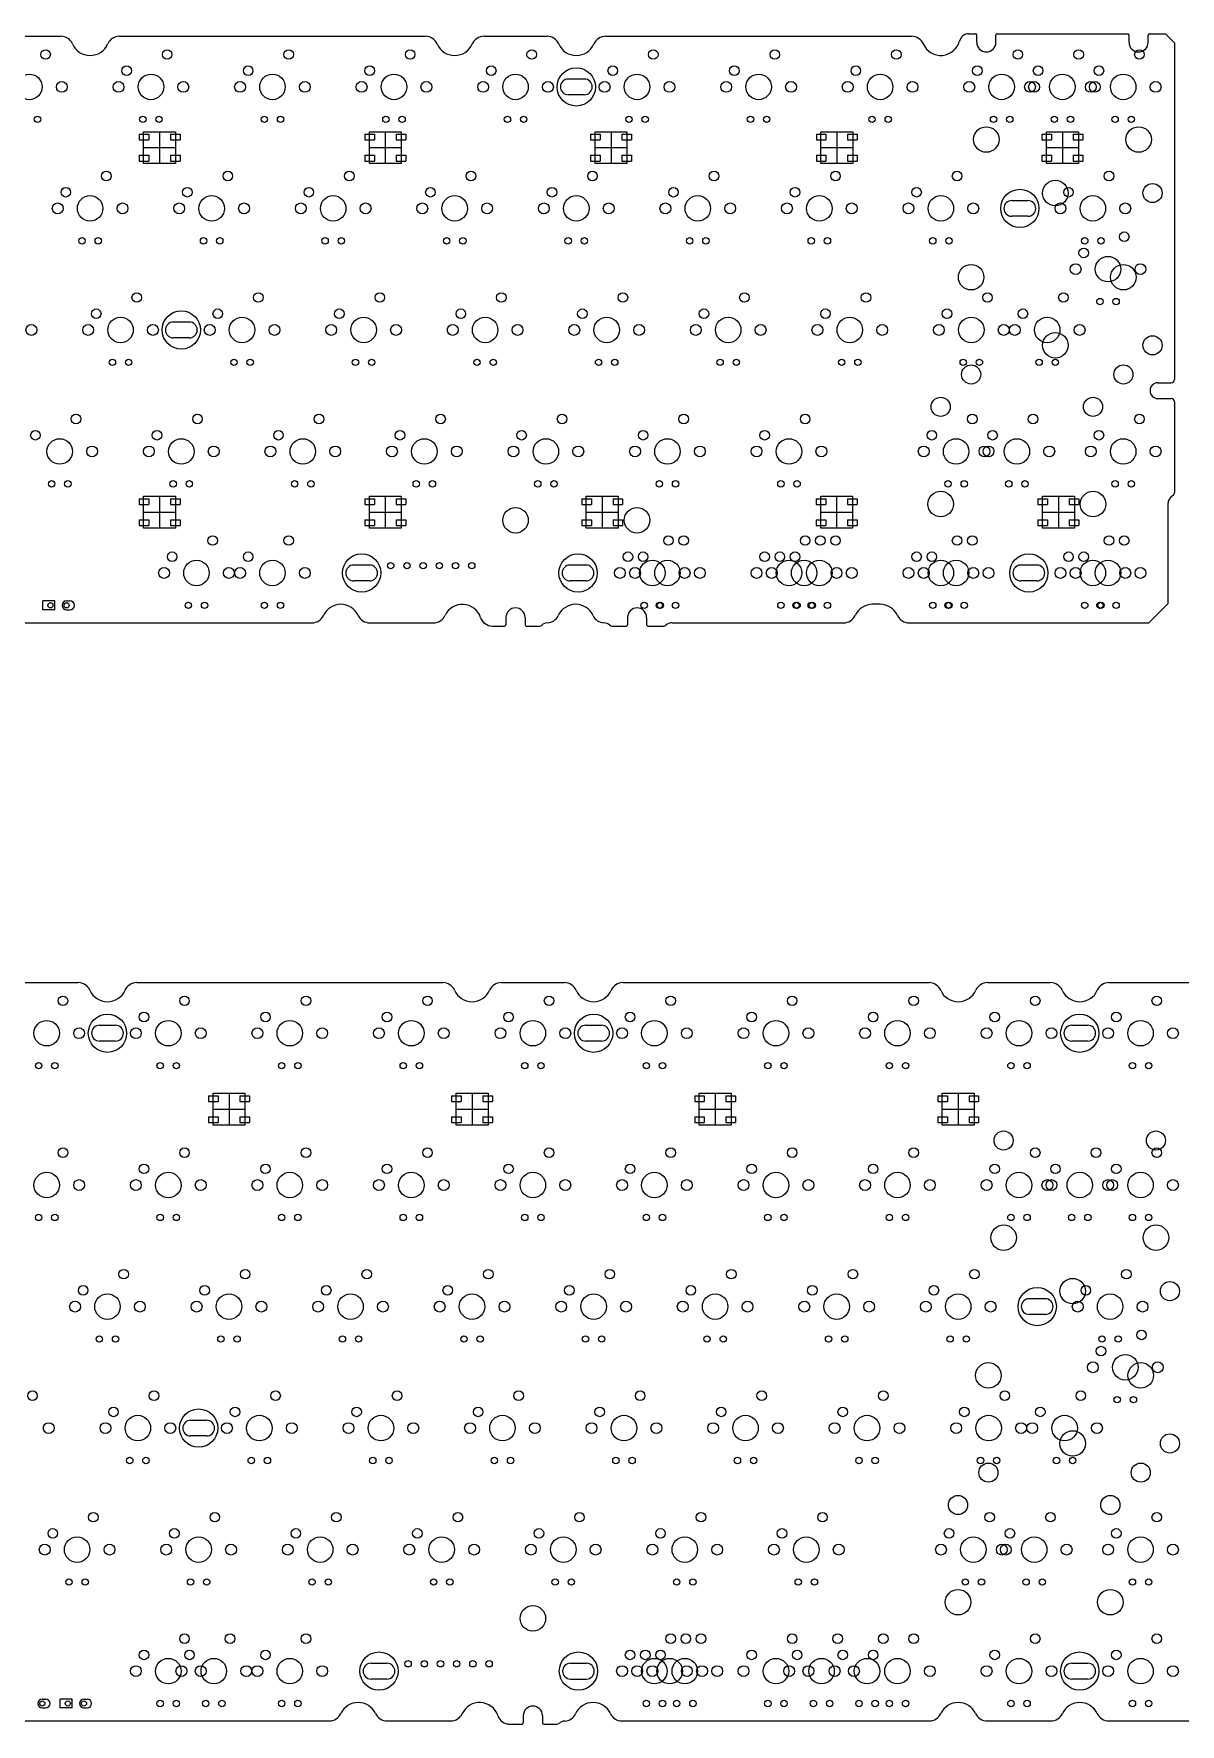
# Model space of a CAD drawing. Header units: millimetres. Extents: x 439 to 1009, y -82 to 714.
# Drawn here: x 691.3 to 871, y -81.6 to 183.4 of the extents above; entities that cross this region are included whole.
import ezdxf

# ---------------------------------------------------------------- set-up
doc = ezdxf.new("R2010")
doc.units = ezdxf.units.MM
doc.layers.add('BMINIEX', color=20, linetype='Continuous')
doc.layers.add('face', color=50, linetype='Continuous')

msp = doc.modelspace()

# ---------------------------------------------------------------- linework, layer by layer
at = {"layer": 'BMINIEX'}
for p, q in [((688.35, 34.63), (698.24, 34.63)), ((707.4, 34.63), (755.39, 34.63)), ((764.55, 34.63), (774.44, 34.63)), ((783.6, 34.63), (831.59, 34.63)), ((840.75, 34.63), (850.64, 34.63)), ((859.8, 34.63), (889.82, 34.63)), ((718.67, 16.9), (718.67, 16)), ((718.67, 16.9), (720.17, 16.9)), ((718.67, 16), (720.17, 16)), ((719.37, 17.3), (724.37, 17.3)), ((719.37, 12.3), (719.37, 17.3)), ((720.17, 16.9), (720.17, 16)), ((721.87, 17.3), (721.87, 12.3)), ((723.57, 16.9), (723.57, 16)), ((723.57, 16.9), (725.07, 16.9)), ((723.57, 16), (725.07, 16)), ((724.37, 17.3), (724.37, 12.3)), ((725.07, 16.9), (725.07, 16)), ((756.77, 16.9), (756.77, 16)), ((756.77, 16.9), (758.27, 16.9)), ((756.77, 16), (758.27, 16)), ((757.47, 17.3), (762.47, 17.3)), ((757.47, 12.3), (757.47, 17.3)), ((758.27, 16.9), (758.27, 16)), ((759.97, 17.3), (759.97, 12.3)), ((761.67, 16.9), (761.67, 16)), ((761.67, 16.9), (763.17, 16.9)), ((761.67, 16), (763.17, 16)), ((762.47, 17.3), (762.47, 12.3)), ((763.17, 16.9), (763.17, 16)), ((794.87, 16.9), (794.87, 16)), ((794.87, 16.9), (796.37, 16.9)), ((794.87, 16), (796.37, 16)), ((795.57, 17.3), (800.57, 17.3)), ((795.57, 12.3), (795.57, 17.3)), ((796.37, 16.9), (796.37, 16)), ((798.07, 17.3), (798.07, 12.3)), ((799.77, 16.9), (799.77, 16)), ((799.77, 16.9), (801.27, 16.9)), ((799.77, 16), (801.27, 16)), ((800.57, 17.3), (800.57, 12.3)), ((801.27, 16.9), (801.27, 16)), ((832.97, 16.9), (832.97, 16)), ((832.97, 16.9), (834.47, 16.9)), ((832.97, 16), (834.47, 16)), ((833.67, 17.3), (838.67, 17.3)), ((833.67, 12.3), (833.67, 17.3)), ((834.47, 16.9), (834.47, 16)), ((836.17, 17.3), (836.17, 12.3)), ((837.87, 16.9), (837.87, 16)), ((837.87, 16.9), (839.37, 16.9)), ((837.87, 16), (839.37, 16)), ((838.67, 17.3), (838.67, 12.3)), ((839.37, 16.9), (839.37, 16)), ((718.67, 13.6), (718.67, 12.7)), ((718.67, 13.6), (720.17, 13.6)), ((719.37, 14.8), (724.37, 14.8)), ((720.17, 13.6), (720.17, 12.7)), ((723.57, 13.6), (723.57, 12.7)), ((723.57, 13.6), (725.07, 13.6)), ((725.07, 13.6), (725.07, 12.7)), ((756.77, 13.6), (756.77, 12.7)), ((756.77, 13.6), (758.27, 13.6)), ((757.47, 14.8), (762.47, 14.8)), ((758.27, 13.6), (758.27, 12.7)), ((761.67, 13.6), (761.67, 12.7)), ((761.67, 13.6), (763.17, 13.6)), ((763.17, 13.6), (763.17, 12.7)), ((794.87, 13.6), (794.87, 12.7)), ((794.87, 13.6), (796.37, 13.6)), ((795.57, 14.8), (800.57, 14.8)), ((796.37, 13.6), (796.37, 12.7)), ((799.77, 13.6), (799.77, 12.7)), ((799.77, 13.6), (801.27, 13.6)), ((801.27, 13.6), (801.27, 12.7)), ((832.97, 13.6), (832.97, 12.7)), ((832.97, 13.6), (834.47, 13.6)), ((833.67, 14.8), (838.67, 14.8)), ((834.47, 13.6), (834.47, 12.7)), ((837.87, 13.6), (837.87, 12.7)), ((837.87, 13.6), (839.37, 13.6)), ((839.37, 13.6), (839.37, 12.7)), ((718.67, 12.7), (720.17, 12.7)), ((724.37, 12.3), (719.37, 12.3)), ((723.57, 12.7), (725.07, 12.7)), ((756.77, 12.7), (758.27, 12.7)), ((762.47, 12.3), (757.47, 12.3)), ((761.67, 12.7), (763.17, 12.7)), ((794.87, 12.7), (796.37, 12.7)), ((800.57, 12.3), (795.57, 12.3)), ((799.77, 12.7), (801.27, 12.7)), ((832.97, 12.7), (834.47, 12.7)), ((838.67, 12.3), (833.67, 12.3)), ((837.87, 12.7), (839.37, 12.7)), ((674.98, -81.13), (737.57, -81.13)), ((746.65, -81.13), (756.62, -81.13)), ((765.9, -81.63), (767.8, -81.63)), ((768, -80.29), (768, -81.43)), ((771, -80.29), (771, -81.43)), ((771.2, -81.63), (773.26, -81.63)), ((783.46, -81.13), (831.63, -81.13)), ((840.71, -81.13), (850.68, -81.13)), ((859.76, -81.13), (887.82, -81.13))]:
    msp.add_line(p, q, dxfattribs=at)
at = {"layer": 'BMINIEX', "color": 3}
for p, q in [((701.57, 27.95), (704.07, 27.95)), ((777.77, 27.95), (780.27, 27.95)), ((853.97, 27.95), (856.47, 27.95)), ((704.07, 25.46), (701.57, 25.46)), ((780.27, 25.46), (777.77, 25.46)), ((856.47, 25.46), (853.97, 25.46)), ((847.3, -14.91), (849.8, -14.91)), ((849.8, -17.4), (847.3, -17.4)), ((715.86, -33.96), (718.36, -33.96)), ((718.36, -36.45), (715.86, -36.45)), ((744.13, -72.06), (746.63, -72.06)), ((775.39, -72.06), (777.89, -72.06)), ((853.97, -72.06), (856.47, -72.06)), ((746.63, -74.55), (744.13, -74.55)), ((775.39, -74.55), (777.89, -74.55)), ((856.47, -74.55), (853.97, -74.55))]:
    msp.add_line(p, q, dxfattribs=at)
at = {"layer": 'BMINIEX', "color": 2}
for p, q in [((692.61, -77.69), (693.12, -77.69)), ((692.61, -79.09), (693.12, -79.09)), ((697.3, -77.69), (695.39, -77.69)), ((695.39, -79.09), (695.39, -77.69)), ((697.3, -79.09), (695.39, -79.09)), ((697.3, -79.09), (697.3, -77.69)), ((699.14, -77.69), (699.64, -77.69)), ((699.14, -79.09), (699.64, -79.09))]:
    msp.add_line(p, q, dxfattribs=at)
at = {"layer": 'BMINIEX'}
for centre, radius in [((695.84, 31.78), 0.75), ((714.89, 31.78), 0.75), ((733.94, 31.78), 0.75), ((752.99, 31.78), 0.75), ((772.04, 31.78), 0.75), ((791.09, 31.78), 0.75), ((810.14, 31.78), 0.75), ((829.19, 31.78), 0.75), ((848.24, 31.78), 0.75), ((867.29, 31.78), 0.75), ((708.54, 29.24), 0.75), ((727.59, 29.24), 0.75), ((746.64, 29.24), 0.75), ((765.69, 29.24), 0.75), ((784.74, 29.24), 0.75), ((803.79, 29.24), 0.75), ((822.84, 29.24), 0.75), ((841.89, 29.24), 0.75), ((860.94, 29.24), 0.75), ((693.3, 26.7), 2), ((698.38, 26.7), 0.85), ((707.27, 26.7), 0.85), ((712.35, 26.7), 2), ((717.43, 26.7), 0.85), ((726.32, 26.7), 0.85), ((731.4, 26.7), 2), ((736.48, 26.7), 0.85), ((745.37, 26.7), 0.85), ((750.45, 26.7), 2), ((755.53, 26.7), 0.85), ((764.42, 26.7), 0.85), ((769.5, 26.7), 2), ((774.58, 26.7), 0.85), ((783.47, 26.7), 0.85), ((788.55, 26.7), 2), ((793.63, 26.7), 0.85), ((802.52, 26.7), 0.85), ((807.6, 26.7), 2), ((812.68, 26.7), 0.85), ((821.57, 26.7), 0.85), ((826.65, 26.7), 2), ((831.73, 26.7), 0.85), ((840.62, 26.7), 0.85), ((845.7, 26.7), 2), ((850.78, 26.7), 0.85), ((859.67, 26.7), 0.85), ((864.75, 26.7), 2), ((869.83, 26.7), 0.85), ((692.03, 21.62), 0.5), ((694.57, 21.62), 0.5), ((711.08, 21.62), 0.5), ((713.62, 21.62), 0.5), ((730.13, 21.62), 0.5), ((732.67, 21.62), 0.5), ((749.18, 21.62), 0.5), ((751.72, 21.62), 0.5), ((768.23, 21.62), 0.5), ((770.77, 21.62), 0.5), ((787.28, 21.62), 0.5), ((789.82, 21.62), 0.5), ((806.33, 21.62), 0.5), ((808.87, 21.62), 0.5), ((825.38, 21.62), 0.5), ((827.92, 21.62), 0.5), ((844.43, 21.62), 0.5), ((846.97, 21.62), 0.5), ((863.48, 21.62), 0.5), ((866.02, 21.62), 0.5), ((843.28, 9.88), 1.5), ((867.16, 9.88), 1.5), ((695.84, 7.97), 0.75), ((714.89, 7.97), 0.75), ((733.94, 7.97), 0.75), ((752.99, 7.97), 0.75), ((772.04, 7.97), 0.75), ((791.09, 7.97), 0.75), ((810.14, 7.97), 0.75), ((829.19, 7.97), 0.75), ((848.24, 7.97), 0.75), ((857.76, 7.97), 0.75), ((867.29, 7.97), 0.75), ((708.54, 5.43), 0.75), ((727.59, 5.43), 0.75), ((746.64, 5.43), 0.75), ((765.69, 5.43), 0.75), ((784.74, 5.43), 0.75), ((803.79, 5.43), 0.75), ((822.84, 5.43), 0.75), ((841.89, 5.43), 0.75), ((851.41, 5.43), 0.75), ((860.94, 5.43), 0.75), ((693.3, 2.89), 2), ((698.38, 2.89), 0.85), ((707.27, 2.89), 0.85), ((712.35, 2.89), 2), ((717.43, 2.89), 0.85), ((726.32, 2.89), 0.85), ((731.4, 2.89), 2), ((736.48, 2.89), 0.85), ((745.37, 2.89), 0.85), ((750.45, 2.89), 2), ((755.53, 2.89), 0.85), ((764.42, 2.89), 0.85), ((769.5, 2.89), 2), ((774.58, 2.89), 0.85), ((783.47, 2.89), 0.85), ((788.55, 2.89), 2), ((793.63, 2.89), 0.85), ((802.52, 2.89), 0.85), ((807.6, 2.89), 2), ((812.68, 2.89), 0.85), ((821.57, 2.89), 0.85), ((826.65, 2.89), 2), ((831.73, 2.89), 0.85), ((840.62, 2.89), 0.85), ((845.7, 2.89), 2), ((850.14, 2.89), 0.85), ((850.78, 2.89), 0.85), ((855.22, 2.89), 2), ((859.67, 2.89), 0.85), ((860.3, 2.89), 0.85), ((864.75, 2.89), 2), ((869.83, 2.89), 0.85), ((692.03, -2.19), 0.5), ((694.57, -2.19), 0.5), ((711.08, -2.19), 0.5), ((713.62, -2.19), 0.5), ((730.13, -2.19), 0.5), ((732.67, -2.19), 0.5), ((749.18, -2.19), 0.5), ((751.72, -2.19), 0.5), ((768.23, -2.19), 0.5), ((770.77, -2.19), 0.5), ((787.28, -2.19), 0.5), ((789.82, -2.19), 0.5), ((806.33, -2.19), 0.5), ((808.87, -2.19), 0.5), ((825.38, -2.19), 0.5), ((827.92, -2.19), 0.5), ((844.43, -2.19), 0.5), ((846.97, -2.19), 0.5), ((853.95, -2.19), 0.5), ((856.49, -2.19), 0.5), ((863.48, -2.19), 0.5), ((866.02, -2.19), 0.5), ((843.28, -5.36), 2), ((867.16, -5.36), 2), ((705.36, -11.08), 0.75), ((724.41, -11.08), 0.75), ((743.46, -11.08), 0.75), ((762.51, -11.08), 0.75), ((781.56, -11.08), 0.75), ((800.61, -11.08), 0.75), ((819.66, -11.08), 0.75), ((838.71, -11.08), 0.75), ((862.52, -11.08), 0.75), ((699.01, -13.62), 0.75), ((718.06, -13.62), 0.75), ((737.11, -13.62), 0.75), ((756.16, -13.62), 0.75), ((775.21, -13.62), 0.75), ((794.26, -13.62), 0.75), ((813.31, -13.62), 0.75), ((832.36, -13.62), 0.75), ((854.11, -13.74), 2), ((856.17, -13.62), 0.75), ((869.35, -13.74), 1.5), ((697.74, -16.16), 0.85), ((702.82, -16.16), 2), ((707.9, -16.16), 0.85), ((716.79, -16.16), 0.85), ((721.87, -16.16), 2), ((726.95, -16.16), 0.85), ((735.84, -16.16), 0.85), ((740.92, -16.16), 2), ((746, -16.16), 0.85), ((754.89, -16.16), 0.85), ((759.97, -16.16), 2), ((765.05, -16.16), 0.85), ((773.94, -16.16), 0.85), ((779.02, -16.16), 2), ((784.1, -16.16), 0.85), ((792.99, -16.16), 0.85), ((798.07, -16.16), 2), ((803.15, -16.16), 0.85), ((812.04, -16.16), 0.85), ((817.12, -16.16), 2), ((822.2, -16.16), 0.85), ((831.09, -16.16), 0.85), ((836.17, -16.16), 2), ((841.25, -16.16), 0.85), ((854.9, -16.16), 0.85), ((859.98, -16.16), 2), ((865.06, -16.16), 0.85), ((701.55, -21.24), 0.5), ((704.09, -21.24), 0.5), ((720.6, -21.24), 0.5), ((723.14, -21.24), 0.5), ((739.65, -21.24), 0.5), ((742.19, -21.24), 0.5), ((758.7, -21.24), 0.5), ((761.24, -21.24), 0.5), ((777.75, -21.24), 0.5), ((780.29, -21.24), 0.5), ((796.8, -21.24), 0.5), ((799.34, -21.24), 0.5), ((815.85, -21.24), 0.5), ((818.39, -21.24), 0.5), ((834.9, -21.24), 0.5), ((837.44, -21.24), 0.5), ((858.71, -21.24), 0.5), ((861.25, -21.24), 0.5), ((864.9, -20.6), 0.75), ((858.55, -23.14), 0.75), ((862.36, -25.68), 2), ((840.9, -26.95), 2), ((857.28, -25.68), 0.85), ((864.78, -26.95), 2), ((864.78, -26.95), 2), ((867.44, -25.68), 0.85), ((691.07, -30.13), 0.75), ((710.12, -30.13), 0.75), ((729.17, -30.13), 0.75), ((748.22, -30.13), 0.75), ((767.27, -30.13), 0.75), ((786.32, -30.13), 0.75), ((805.37, -30.13), 0.75), ((824.42, -30.13), 0.75), ((843.47, -30.13), 0.75), ((855.38, -30.13), 0.75), ((861.09, -30.76), 0.5), ((863.63, -30.76), 0.5), ((693.61, -35.21), 0.85), ((702.5, -35.21), 0.85), ((703.77, -32.67), 0.75), ((707.58, -35.21), 2), ((712.66, -35.21), 0.85), ((721.55, -35.21), 0.85), ((722.82, -32.67), 0.75), ((726.63, -35.21), 2), ((731.71, -35.21), 0.85), ((740.6, -35.21), 0.85), ((741.87, -32.67), 0.75), ((745.68, -35.21), 2), ((750.76, -35.21), 0.85), ((759.65, -35.21), 0.85), ((760.92, -32.67), 0.75), ((764.73, -35.21), 2), ((769.81, -35.21), 0.85), ((778.7, -35.21), 0.85), ((779.97, -32.67), 0.75), ((783.78, -35.21), 2), ((788.86, -35.21), 0.85), ((797.75, -35.21), 0.85), ((799.02, -32.67), 0.75), ((802.83, -35.21), 2), ((807.91, -35.21), 0.85), ((816.8, -35.21), 0.85), ((818.07, -32.67), 0.75), ((821.88, -35.21), 2), ((826.96, -35.21), 0.85), ((835.85, -35.21), 0.85), ((837.12, -32.67), 0.75), ((840.93, -35.21), 2), ((846.01, -35.21), 0.85), ((847.76, -35.21), 0.85), ((849.03, -32.67), 0.75), ((852.84, -35.21), 2), ((857.92, -35.21), 0.85), ((854.11, -37.62), 2), ((869.35, -37.62), 1.5), ((706.31, -40.29), 0.5), ((708.85, -40.29), 0.5), ((725.36, -40.29), 0.5), ((727.9, -40.29), 0.5), ((744.41, -40.29), 0.5), ((746.95, -40.29), 0.5), ((763.46, -40.29), 0.5), ((766, -40.29), 0.5), ((782.51, -40.29), 0.5), ((785.05, -40.29), 0.5), ((801.56, -40.29), 0.5), ((804.1, -40.29), 0.5), ((820.61, -40.29), 0.5), ((823.15, -40.29), 0.5), ((839.66, -40.29), 0.5), ((840.9, -42.19), 1.5), ((842.2, -40.29), 0.5), ((851.57, -40.29), 0.5), ((854.11, -40.29), 0.5), ((864.78, -42.19), 1.5), ((836.14, -47.27), 1.5), ((860.01, -47.27), 1.5), ((700.6, -49.18), 0.75), ((719.65, -49.18), 0.75), ((738.7, -49.18), 0.75), ((757.75, -49.18), 0.75), ((776.8, -49.18), 0.75), ((795.85, -49.18), 0.75), ((814.9, -49.18), 0.75), ((841.09, -49.18), 0.75), ((850.62, -49.18), 0.75), ((867.29, -49.18), 0.75), ((694.25, -51.72), 0.75), ((698.06, -54.26), 2), ((713.3, -51.72), 0.75), ((717.11, -54.26), 2), ((732.35, -51.72), 0.75), ((736.16, -54.26), 2), ((751.4, -51.72), 0.75), ((755.21, -54.26), 2), ((770.45, -51.72), 0.75), ((774.26, -54.26), 2), ((789.5, -51.72), 0.75), ((793.31, -54.26), 2), ((808.55, -51.72), 0.75), ((812.36, -54.26), 2), ((834.74, -51.72), 0.75), ((838.55, -54.26), 2), ((844.27, -51.72), 0.75), ((848.08, -54.26), 2), ((860.94, -51.72), 0.75), ((864.75, -54.26), 2), ((692.98, -54.26), 0.85), ((703.14, -54.26), 0.85), ((712.03, -54.26), 0.85), ((722.19, -54.26), 0.85), ((731.08, -54.26), 0.85), ((741.24, -54.26), 0.85), ((750.13, -54.26), 0.85), ((760.29, -54.26), 0.85), ((769.18, -54.26), 0.85), ((779.34, -54.26), 0.85), ((788.23, -54.26), 0.85), ((798.39, -54.26), 0.85), ((807.28, -54.26), 0.85), ((817.44, -54.26), 0.85), ((833.47, -54.26), 0.85), ((843, -54.26), 0.85), ((843.63, -54.26), 0.85), ((853.16, -54.26), 0.85), ((859.67, -54.26), 0.85), ((869.83, -54.26), 0.85), ((696.79, -59.34), 0.5), ((699.33, -59.34), 0.5), ((715.84, -59.34), 0.5), ((718.38, -59.34), 0.5), ((734.89, -59.34), 0.5), ((737.43, -59.34), 0.5), ((753.94, -59.34), 0.5), ((756.48, -59.34), 0.5), ((772.99, -59.34), 0.5), ((775.53, -59.34), 0.5), ((792.04, -59.34), 0.5), ((794.58, -59.34), 0.5), ((811.09, -59.34), 0.5), ((813.63, -59.34), 0.5), ((836.14, -62.51), 2), ((837.28, -59.34), 0.5), ((839.82, -59.34), 0.5), ((846.81, -59.34), 0.5), ((849.35, -59.34), 0.5), ((860.01, -62.51), 2), ((863.48, -59.34), 0.5), ((866.02, -59.34), 0.5), ((769.5, -65.05), 2), ((714.89, -68.23), 0.75), ((722.03, -68.23), 0.75), ((733.94, -68.23), 0.75), ((791.09, -68.23), 0.75), ((793.47, -68.23), 0.75), ((795.85, -68.23), 0.75), ((810.14, -68.23), 0.75), ((817.28, -68.23), 0.75), ((824.42, -68.23), 0.75), ((829.19, -68.23), 0.75), ((848.24, -68.23), 0.75), ((867.29, -68.23), 0.75), ((708.54, -70.77), 0.75), ((712.35, -73.31), 2), ((715.68, -70.77), 0.75), ((719.49, -73.31), 2), ((727.59, -70.77), 0.75), ((731.4, -73.31), 2), ((784.74, -70.77), 0.75), ((787.12, -70.77), 0.75), ((788.55, -73.31), 2), ((789.5, -70.77), 0.75), ((790.93, -73.31), 2), ((793.31, -73.31), 2), ((803.79, -70.77), 0.75), ((807.6, -73.31), 2), ((810.93, -70.77), 0.75), ((814.74, -73.31), 2), ((818.07, -70.77), 0.75), ((821.88, -73.31), 2), ((822.84, -70.77), 0.75), ((826.65, -73.31), 2), ((841.89, -70.77), 0.75), ((845.7, -73.31), 2), ((860.94, -70.77), 0.75), ((864.75, -73.31), 2), ((707.27, -73.31), 0.85), ((714.41, -73.31), 0.85), ((717.43, -73.31), 0.85), ((724.57, -73.31), 0.85), ((726.32, -73.31), 0.85), ((736.48, -73.31), 0.85), ((783.47, -73.31), 0.85), ((783.47, -73.31), 0.85), ((785.85, -73.31), 0.85), ((788.23, -73.31), 0.85), ((793.63, -73.31), 0.85), ((796.01, -73.31), 0.85), ((798.39, -73.31), 0.85), ((802.52, -73.31), 0.85), ((809.66, -73.31), 0.85), ((812.68, -73.31), 0.85), ((816.8, -73.31), 0.85), ((819.82, -73.31), 0.85), ((831.73, -73.31), 0.85), ((840.62, -73.31), 0.85), ((850.78, -73.31), 0.85), ((859.67, -73.31), 0.85), ((869.83, -73.31), 0.85), ((711.08, -78.39), 0.5), ((713.62, -78.39), 0.5), ((718.22, -78.39), 0.5), ((720.76, -78.39), 0.5), ((730.13, -78.39), 0.5), ((732.67, -78.39), 0.5), ((787.28, -78.39), 0.5), ((789.82, -78.39), 0.5), ((792.04, -78.39), 0.5), ((794.58, -78.39), 0.5), ((806.33, -78.39), 0.5), ((808.87, -78.39), 0.5), ((813.47, -78.39), 0.5), ((816.01, -78.39), 0.5), ((820.61, -78.39), 0.5), ((823.15, -78.39), 0.5), ((825.38, -78.39), 0.5), ((827.92, -78.39), 0.5), ((844.43, -78.39), 0.5), ((846.97, -78.39), 0.5), ((863.48, -78.39), 0.5), ((866.02, -78.39), 0.5)]:
    msp.add_circle(centre, radius, dxfattribs=at)
at = {"layer": 'BMINIEX', "color": 3}
for centre in [(702.82, 26.7), (779.02, 26.7), (855.22, 26.7), (848.55, -16.16), (717.11, -35.21), (745.38, -73.31), (776.64, -73.31), (855.22, -73.31)]:
    msp.add_circle(centre, 3, dxfattribs=at)
at = {"layer": 'BMINIEX', "color": 2, "linetype": 'Continuous'}
for centre, radius in [((749.94, -72.16), 0.5), ((752.48, -72.16), 0.5), ((755.02, -72.16), 0.5), ((757.56, -72.16), 0.5), ((760.1, -72.16), 0.5), ((762.64, -72.16), 0.5), ((692.61, -78.39), 0.4), ((696.6, -78.39), 0.4), ((699.14, -78.39), 0.4)]:
    msp.add_circle(centre, radius, dxfattribs=at)
at = {"layer": 'BMINIEX'}
for centre, radius, start, end in [((698.24, 32.63), 2, 23.5782, 90), ((707.4, 32.63), 2, 90, 156.4218), ((755.39, 32.63), 2, 23.5782, 90), ((764.55, 32.63), 2, 90, 156.4218), ((774.44, 32.63), 2, 23.5782, 90), ((783.6, 32.63), 2, 90, 156.4218), ((831.59, 32.63), 2, 23.5782, 90), ((840.75, 32.63), 2, 90, 156.4218), ((850.64, 32.63), 2, 23.5782, 90), ((859.8, 32.63), 2, 90, 156.4218), ((702.82, 34.63), 3, 203.5782, 336.4218), ((759.97, 34.63), 3, 203.5782, 336.4218), ((779.02, 34.63), 3, 203.5782, 336.4218), ((836.17, 34.63), 3, 203.5782, 336.4218), ((855.22, 34.63), 3, 203.5782, 336.4218), ((742.11, -81.23), 3, 24.8346, 155.1654), ((761.16, -81.23), 3, 18.6629, 155.1654), ((769.5, -80.29), 1.5, 0, 180), ((778.93, -81.23), 3, 24.8346, 155.2375), ((836.17, -81.23), 3, 24.8346, 155.1654), ((855.22, -81.23), 3, 24.8346, 155.1654), ((737.57, -79.13), 2, 270, 335.1654), ((746.65, -79.13), 2, 204.8346, 270), ((756.62, -79.13), 2, 270, 335.1654), ((765.9, -79.63), 2, 198.6629, 270), ((767.8, -81.43), 0.2, 270, 0), ((771.2, -81.43), 0.2, 180, 270), ((773.26, -81.13), 0.5, 270, 311.4096), ((774.59, -82.63), 1.5, 93.2731, 131.4096), ((774.39, -79.14), 2, 273.2731, 335.2375), ((783.46, -79.13), 2, 204.8346, 270), ((831.63, -79.13), 2, 270, 335.1654), ((840.71, -79.13), 2, 204.8346, 270), ((850.68, -79.13), 2, 270, 335.1654), ((859.76, -79.13), 2, 204.8346, 270)]:
    msp.add_arc(centre, radius, start, end, dxfattribs=at)
at = {"layer": 'BMINIEX', "color": 3}
for centre, start, end in [((701.57, 26.7), 90, 270), ((704.07, 26.7), 270, 90), ((777.77, 26.7), 90, 270), ((780.27, 26.7), 270, 90), ((853.97, 26.7), 90, 270), ((856.47, 26.7), 270, 90), ((847.3, -16.16), 90, 270), ((849.8, -16.16), 270, 90), ((715.86, -35.21), 90, 270), ((718.36, -35.21), 270, 90), ((744.13, -73.31), 90, 270), ((746.63, -73.31), 270, 90), ((775.39, -73.31), 90, 270), ((777.89, -73.31), 270, 90), ((853.97, -73.31), 90, 270), ((856.47, -73.31), 270, 90)]:
    msp.add_arc(centre, 1.24, start, end, dxfattribs=at)
at = {"layer": 'BMINIEX', "color": 2}
for centre, start, end in [((692.61, -78.39), 90, 180), ((692.61, -78.39), 180, 270), ((693.12, -78.39), 360, 90), ((693.12, -78.39), 270, 360), ((699.14, -78.39), 90, 180), ((699.14, -78.39), 180, 270), ((699.64, -78.39), 360, 90), ((699.64, -78.39), 270, 360)]:
    msp.add_arc(centre, 0.7, start, end, dxfattribs=at)
at = {"layer": 'face'}
for p, q in [((685.64, 182.99), (695.52, 182.99)), ((704.69, 182.99), (752.67, 182.99)), ((761.84, 182.99), (771.72, 182.99)), ((780.89, 182.99), (828.87, 182.99)), ((837.82, 183.39), (838.87, 183.39)), ((839.07, 182.05), (839.07, 183.19)), ((842.07, 182.05), (842.07, 183.19)), ((842.27, 183.39), (862.74, 183.39)), ((862.94, 182.05), (862.94, 183.19)), ((865.94, 182.05), (865.94, 183.19)), ((866.14, 183.39), (868.65, 183.39)), ((868.65, 183.39), (870.05, 181.99)), ((870.05, 181.99), (870.05, 129.18)), ((707.79, 167.64), (707.79, 166.74)), ((707.79, 167.64), (709.29, 167.64)), ((708.49, 168.04), (713.49, 168.04)), ((708.49, 163.04), (708.49, 168.04)), ((709.29, 167.64), (709.29, 166.74)), ((710.99, 168.04), (710.99, 163.04)), ((712.69, 167.64), (712.69, 166.74)), ((712.69, 167.64), (714.19, 167.64)), ((713.49, 168.04), (713.49, 163.04)), ((714.19, 167.64), (714.19, 166.74)), ((743.17, 167.64), (743.17, 166.74)), ((743.17, 167.64), (744.67, 167.64)), ((743.87, 168.04), (748.87, 168.04)), ((743.87, 163.04), (743.87, 168.04)), ((744.67, 167.64), (744.67, 166.74)), ((746.37, 168.04), (746.37, 163.04)), ((748.07, 167.64), (748.07, 166.74)), ((748.07, 167.64), (749.57, 167.64)), ((748.87, 168.04), (748.87, 163.04)), ((749.57, 167.64), (749.57, 166.74)), ((778.55, 167.64), (778.55, 166.74)), ((778.55, 167.64), (780.05, 167.64)), ((779.25, 168.04), (784.25, 168.04)), ((779.25, 163.04), (779.25, 168.04)), ((780.05, 167.64), (780.05, 166.74)), ((781.75, 168.04), (781.75, 163.04)), ((783.45, 167.64), (783.45, 166.74)), ((783.45, 167.64), (784.95, 167.64)), ((784.25, 168.04), (784.25, 163.04)), ((784.95, 167.64), (784.95, 166.74)), ((813.93, 167.64), (813.93, 166.74)), ((813.93, 167.64), (815.43, 167.64)), ((814.63, 168.04), (819.63, 168.04)), ((814.63, 163.04), (814.63, 168.04)), ((815.43, 167.64), (815.43, 166.74)), ((817.13, 168.04), (817.13, 163.04)), ((818.83, 167.64), (818.83, 166.74)), ((818.83, 167.64), (820.33, 167.64)), ((819.63, 168.04), (819.63, 163.04)), ((820.33, 167.64), (820.33, 166.74)), ((849.3, 167.64), (849.3, 166.74)), ((849.3, 167.64), (850.8, 167.64)), ((850, 168.04), (855, 168.04)), ((850, 163.04), (850, 168.04)), ((850.8, 167.64), (850.8, 166.74)), ((852.5, 168.04), (852.5, 163.04)), ((854.2, 167.64), (854.2, 166.74)), ((854.2, 167.64), (855.7, 167.64)), ((855, 168.04), (855, 163.04)), ((855.7, 167.64), (855.7, 166.74)), ((707.79, 166.74), (709.29, 166.74)), ((707.79, 164.34), (707.79, 163.44)), ((707.79, 164.34), (709.29, 164.34)), ((708.49, 165.54), (713.49, 165.54)), ((709.29, 164.34), (709.29, 163.44)), ((712.69, 166.74), (714.19, 166.74)), ((712.69, 164.34), (712.69, 163.44)), ((712.69, 164.34), (714.19, 164.34)), ((714.19, 164.34), (714.19, 163.44)), ((743.17, 166.74), (744.67, 166.74)), ((743.17, 164.34), (743.17, 163.44)), ((743.17, 164.34), (744.67, 164.34)), ((743.87, 165.54), (748.87, 165.54)), ((744.67, 164.34), (744.67, 163.44)), ((748.07, 166.74), (749.57, 166.74)), ((748.07, 164.34), (748.07, 163.44)), ((748.07, 164.34), (749.57, 164.34)), ((749.57, 164.34), (749.57, 163.44)), ((778.55, 166.74), (780.05, 166.74)), ((778.55, 164.34), (778.55, 163.44)), ((778.55, 164.34), (780.05, 164.34)), ((779.25, 165.54), (784.25, 165.54)), ((780.05, 164.34), (780.05, 163.44)), ((783.45, 166.74), (784.95, 166.74)), ((783.45, 164.34), (783.45, 163.44)), ((783.45, 164.34), (784.95, 164.34)), ((784.95, 164.34), (784.95, 163.44)), ((813.93, 166.74), (815.43, 166.74)), ((813.93, 164.34), (813.93, 163.44)), ((813.93, 164.34), (815.43, 164.34)), ((814.63, 165.54), (819.63, 165.54)), ((815.43, 164.34), (815.43, 163.44)), ((818.83, 166.74), (820.33, 166.74)), ((818.83, 164.34), (818.83, 163.44)), ((818.83, 164.34), (820.33, 164.34)), ((820.33, 164.34), (820.33, 163.44)), ((849.3, 166.74), (850.8, 166.74)), ((849.3, 164.34), (849.3, 163.44)), ((849.3, 164.34), (850.8, 164.34)), ((850, 165.54), (855, 165.54)), ((850.8, 164.34), (850.8, 163.44)), ((854.2, 166.74), (855.7, 166.74)), ((854.2, 164.34), (854.2, 163.44)), ((854.2, 164.34), (855.7, 164.34)), ((855.7, 164.34), (855.7, 163.44)), ((707.79, 163.44), (709.29, 163.44)), ((713.49, 163.04), (708.49, 163.04)), ((712.69, 163.44), (714.19, 163.44)), ((743.17, 163.44), (744.67, 163.44)), ((748.87, 163.04), (743.87, 163.04)), ((748.07, 163.44), (749.57, 163.44)), ((778.55, 163.44), (780.05, 163.44)), ((784.25, 163.04), (779.25, 163.04)), ((783.45, 163.44), (784.95, 163.44)), ((813.93, 163.44), (815.43, 163.44)), ((819.63, 163.04), (814.63, 163.04)), ((818.83, 163.44), (820.33, 163.44)), ((849.3, 163.44), (850.8, 163.44)), ((855, 163.04), (850, 163.04)), ((854.2, 163.44), (855.7, 163.44)), ((867.47, 128.68), (869.55, 128.68)), ((867.47, 126.19), (869.55, 126.19)), ((870.05, 125.69), (870.05, 111.42)), ((707.79, 110.49), (707.79, 109.59)), ((707.79, 110.49), (709.29, 110.49)), ((707.79, 109.59), (709.29, 109.59)), ((708.49, 110.89), (713.49, 110.89)), ((708.49, 105.89), (708.49, 110.89)), ((709.29, 110.49), (709.29, 109.59)), ((710.99, 110.89), (710.99, 105.89)), ((712.69, 110.49), (712.69, 109.59)), ((712.69, 110.49), (714.19, 110.49)), ((712.69, 109.59), (714.19, 109.59)), ((713.49, 110.89), (713.49, 105.89)), ((714.19, 110.49), (714.19, 109.59)), ((743.17, 110.49), (743.17, 109.59)), ((743.17, 110.49), (744.67, 110.49)), ((743.17, 109.59), (744.67, 109.59)), ((743.87, 110.89), (748.87, 110.89)), ((743.87, 105.89), (743.87, 110.89)), ((744.67, 110.49), (744.67, 109.59)), ((746.37, 110.89), (746.37, 105.89)), ((748.07, 110.49), (748.07, 109.59)), ((748.07, 110.49), (749.57, 110.49)), ((748.07, 109.59), (749.57, 109.59)), ((748.87, 110.89), (748.87, 105.89)), ((749.57, 110.49), (749.57, 109.59)), ((777.17, 110.49), (777.17, 109.59)), ((777.17, 110.49), (778.67, 110.49)), ((777.17, 109.59), (778.67, 109.59)), ((777.87, 110.89), (782.87, 110.89)), ((777.87, 105.89), (777.87, 110.89)), ((778.67, 110.49), (778.67, 109.59)), ((780.37, 110.89), (780.37, 105.89)), ((782.07, 110.49), (782.07, 109.59)), ((782.07, 110.49), (783.57, 110.49)), ((782.07, 109.59), (783.57, 109.59)), ((782.87, 110.89), (782.87, 105.89)), ((783.57, 110.49), (783.57, 109.59)), ((813.91, 110.49), (813.91, 109.59)), ((813.91, 110.49), (815.41, 110.49)), ((813.91, 109.59), (815.41, 109.59)), ((814.61, 110.89), (819.61, 110.89)), ((814.61, 105.89), (814.61, 110.89)), ((815.41, 110.49), (815.41, 109.59)), ((817.11, 110.89), (817.11, 105.89)), ((818.81, 110.49), (818.81, 109.59)), ((818.81, 110.49), (820.31, 110.49)), ((818.81, 109.59), (820.31, 109.59)), ((819.61, 110.89), (819.61, 105.89)), ((820.31, 110.49), (820.31, 109.59)), ((848.67, 110.49), (848.67, 109.59)), ((848.67, 110.49), (850.17, 110.49)), ((848.67, 109.59), (850.17, 109.59)), ((849.37, 110.89), (854.37, 110.89)), ((849.37, 105.89), (849.37, 110.89)), ((850.17, 110.49), (850.17, 109.59)), ((851.87, 110.89), (851.87, 105.89)), ((853.57, 110.49), (853.57, 109.59)), ((853.57, 110.49), (855.07, 110.49)), ((853.57, 109.59), (855.07, 109.59)), ((854.37, 110.89), (854.37, 105.89)), ((855.07, 110.49), (855.07, 109.59)), ((869.05, 109.69), (869.05, 94.04)), ((707.79, 107.19), (707.79, 106.29)), ((707.79, 107.19), (709.29, 107.19)), ((707.79, 106.29), (709.29, 106.29)), ((708.49, 108.39), (713.49, 108.39)), ((709.29, 107.19), (709.29, 106.29)), ((712.69, 107.19), (712.69, 106.29)), ((712.69, 107.19), (714.19, 107.19)), ((712.69, 106.29), (714.19, 106.29)), ((714.19, 107.19), (714.19, 106.29)), ((743.17, 107.19), (743.17, 106.29)), ((743.17, 107.19), (744.67, 107.19)), ((743.17, 106.29), (744.67, 106.29)), ((743.87, 108.39), (748.87, 108.39)), ((744.67, 107.19), (744.67, 106.29)), ((748.07, 107.19), (748.07, 106.29)), ((748.07, 107.19), (749.57, 107.19)), ((748.07, 106.29), (749.57, 106.29)), ((749.57, 107.19), (749.57, 106.29)), ((777.17, 107.19), (777.17, 106.29)), ((777.17, 107.19), (778.67, 107.19)), ((777.17, 106.29), (778.67, 106.29)), ((777.87, 108.39), (782.87, 108.39)), ((778.67, 107.19), (778.67, 106.29)), ((782.07, 107.19), (782.07, 106.29)), ((782.07, 107.19), (783.57, 107.19)), ((782.07, 106.29), (783.57, 106.29)), ((783.57, 107.19), (783.57, 106.29)), ((813.91, 107.19), (813.91, 106.29)), ((813.91, 107.19), (815.41, 107.19)), ((813.91, 106.29), (815.41, 106.29)), ((814.61, 108.39), (819.61, 108.39)), ((815.41, 107.19), (815.41, 106.29)), ((818.81, 107.19), (818.81, 106.29)), ((818.81, 107.19), (820.31, 107.19)), ((818.81, 106.29), (820.31, 106.29)), ((820.31, 107.19), (820.31, 106.29)), ((848.67, 107.19), (848.67, 106.29)), ((848.67, 107.19), (850.17, 107.19)), ((848.67, 106.29), (850.17, 106.29)), ((849.37, 108.39), (854.37, 108.39)), ((850.17, 107.19), (850.17, 106.29)), ((853.57, 107.19), (853.57, 106.29)), ((853.57, 107.19), (855.07, 107.19)), ((853.57, 106.29), (855.07, 106.29)), ((855.07, 107.19), (855.07, 106.29)), ((713.49, 105.89), (708.49, 105.89)), ((748.87, 105.89), (743.87, 105.89)), ((782.87, 105.89), (777.87, 105.89)), ((819.61, 105.89), (814.61, 105.89)), ((854.37, 105.89), (849.37, 105.89)), ((823.93, 93.94), (822.74, 93.94)), ((869.05, 94.04), (866.05, 91.04)), ((677.03, 91.04), (734.86, 91.04)), ((743.93, 91.04), (753.91, 91.04)), ((763.18, 90.54), (765.08, 90.54)), ((765.28, 91.88), (765.28, 90.74)), ((768.28, 91.88), (768.28, 90.74)), ((768.48, 90.54), (770.55, 90.54)), ((781.87, 90.54), (784.13, 90.54)), ((784.33, 91.88), (784.33, 90.74)), ((787.33, 91.88), (787.33, 90.74)), ((787.53, 90.54), (790.01, 90.54)), ((791.33, 91.04), (818.2, 91.04)), ((828.47, 91.04), (866.05, 91.04))]:
    msp.add_line(p, q, dxfattribs=at)
at = {"layer": 'face', "color": 1}
for p, q in [((775.05, 176.31), (777.56, 176.31)), ((777.56, 173.82), (775.05, 173.82)), ((844.58, 157.26), (847.08, 157.26)), ((847.08, 154.77), (844.58, 154.77)), ((713.14, 138.21), (715.64, 138.21)), ((715.64, 135.72), (713.14, 135.72)), ((741.41, 100.11), (743.92, 100.11)), ((775.33, 100.11), (777.83, 100.11)), ((845.99, 100.11), (848.49, 100.11)), ((743.92, 97.62), (741.41, 97.62)), ((777.83, 97.62), (775.33, 97.62)), ((848.49, 97.62), (845.99, 97.62)), ((694.58, 94.48), (692.67, 94.48)), ((692.67, 93.08), (692.67, 94.48)), ((694.58, 93.08), (692.67, 93.08)), ((694.58, 93.08), (694.58, 94.48)), ((696.42, 94.48), (696.93, 94.48)), ((696.42, 93.08), (696.93, 93.08))]:
    msp.add_line(p, q, dxfattribs=at)
at = {"layer": 'face'}
for centre, radius in [((693.12, 180.14), 0.75), ((712.17, 180.14), 0.75), ((731.22, 180.14), 0.75), ((750.27, 180.14), 0.75), ((769.32, 180.14), 0.75), ((788.37, 180.14), 0.75), ((807.42, 180.14), 0.75), ((826.47, 180.14), 0.75), ((845.52, 180.14), 0.75), ((855.04, 180.14), 0.75), ((864.57, 180.14), 0.75), ((705.82, 177.6), 0.75), ((724.87, 177.6), 0.75), ((743.92, 177.6), 0.75), ((762.97, 177.6), 0.75), ((782.02, 177.6), 0.75), ((801.07, 177.6), 0.75), ((820.12, 177.6), 0.75), ((839.17, 177.6), 0.75), ((848.69, 177.6), 0.75), ((858.22, 177.6), 0.75), ((690.58, 175.06), 2), ((695.66, 175.06), 0.85), ((704.55, 175.06), 0.85), ((709.63, 175.06), 2), ((714.71, 175.06), 0.85), ((723.6, 175.06), 0.85), ((728.68, 175.06), 2), ((733.76, 175.06), 0.85), ((742.65, 175.06), 0.85), ((747.73, 175.06), 2), ((752.81, 175.06), 0.85), ((761.7, 175.06), 0.85), ((766.78, 175.06), 2), ((771.86, 175.06), 0.85), ((780.75, 175.06), 0.85), ((785.83, 175.06), 2), ((790.91, 175.06), 0.85), ((799.8, 175.06), 0.85), ((804.88, 175.06), 2), ((809.96, 175.06), 0.85), ((818.85, 175.06), 0.85), ((823.93, 175.06), 2), ((829.01, 175.06), 0.85), ((837.9, 175.06), 0.85), ((842.98, 175.06), 2), ((847.42, 175.06), 0.85), ((848.06, 175.06), 0.85), ((852.5, 175.06), 2), ((856.95, 175.06), 0.85), ((857.58, 175.06), 0.85), ((862.03, 175.06), 2), ((867.11, 175.06), 0.85), ((691.85, 169.98), 0.5), ((708.36, 169.98), 0.5), ((710.9, 169.98), 0.5), ((727.41, 169.98), 0.5), ((729.95, 169.98), 0.5), ((746.46, 169.98), 0.5), ((749, 169.98), 0.5), ((765.51, 169.98), 0.5), ((768.05, 169.98), 0.5), ((784.56, 169.98), 0.5), ((787.1, 169.98), 0.5), ((803.61, 169.98), 0.5), ((806.15, 169.98), 0.5), ((822.66, 169.98), 0.5), ((825.2, 169.98), 0.5), ((841.71, 169.98), 0.5), ((844.25, 169.98), 0.5), ((851.23, 169.98), 0.5), ((853.77, 169.98), 0.5), ((860.76, 169.98), 0.5), ((863.3, 169.98), 0.5), ((840.57, 166.81), 2), ((864.44, 166.81), 2), ((702.64, 161.09), 0.75), ((721.69, 161.09), 0.75), ((740.74, 161.09), 0.75), ((759.79, 161.09), 0.75), ((778.84, 161.09), 0.75), ((797.89, 161.09), 0.75), ((816.94, 161.09), 0.75), ((835.99, 161.09), 0.75), ((859.81, 161.09), 0.75), ((696.29, 158.55), 0.75), ((715.34, 158.55), 0.75), ((734.39, 158.55), 0.75), ((753.44, 158.55), 0.75), ((772.49, 158.55), 0.75), ((791.54, 158.55), 0.75), ((810.59, 158.55), 0.75), ((829.64, 158.55), 0.75), ((851.39, 158.42), 2), ((853.46, 158.55), 0.75), ((866.63, 158.42), 1.5), ((695.02, 156.01), 0.85), ((700.1, 156.01), 2), ((705.18, 156.01), 0.85), ((714.07, 156.01), 0.85), ((719.15, 156.01), 2), ((724.23, 156.01), 0.85), ((733.12, 156.01), 0.85), ((738.2, 156.01), 2), ((743.28, 156.01), 0.85), ((752.17, 156.01), 0.85), ((757.25, 156.01), 2), ((762.33, 156.01), 0.85), ((771.22, 156.01), 0.85), ((776.3, 156.01), 2), ((781.38, 156.01), 0.85), ((790.27, 156.01), 0.85), ((795.35, 156.01), 2), ((800.43, 156.01), 0.85), ((809.32, 156.01), 0.85), ((814.4, 156.01), 2), ((819.48, 156.01), 0.85), ((828.37, 156.01), 0.85), ((833.45, 156.01), 2), ((838.53, 156.01), 0.85), ((852.19, 156.01), 0.85), ((857.27, 156.01), 2), ((862.35, 156.01), 0.85), ((698.83, 150.93), 0.5), ((701.37, 150.93), 0.5), ((717.88, 150.93), 0.5), ((720.42, 150.93), 0.5), ((736.93, 150.93), 0.5), ((739.47, 150.93), 0.5), ((755.98, 150.93), 0.5), ((758.52, 150.93), 0.5), ((775.03, 150.93), 0.5), ((777.57, 150.93), 0.5), ((794.08, 150.93), 0.5), ((796.62, 150.93), 0.5), ((813.13, 150.93), 0.5), ((815.67, 150.93), 0.5), ((832.18, 150.93), 0.5), ((834.72, 150.93), 0.5), ((856, 150.93), 0.5), ((858.54, 150.93), 0.5), ((862.19, 151.57), 0.75), ((855.84, 149.03), 0.75), ((859.65, 146.49), 2), ((838.19, 145.22), 2), ((854.57, 146.49), 0.85), ((862.06, 145.22), 2), ((864.73, 146.49), 0.85), ((707.41, 142.04), 0.75), ((726.46, 142.04), 0.75), ((745.51, 142.04), 0.75), ((764.56, 142.04), 0.75), ((783.61, 142.04), 0.75), ((802.66, 142.04), 0.75), ((821.71, 142.04), 0.75), ((840.76, 142.04), 0.75), ((852.66, 142.04), 0.75), ((858.38, 141.41), 0.5), ((860.92, 141.41), 0.5), ((690.9, 136.96), 0.85), ((699.79, 136.96), 0.85), ((701.06, 139.5), 0.75), ((704.87, 136.96), 2), ((709.95, 136.96), 0.85), ((718.84, 136.96), 0.85), ((720.11, 139.5), 0.75), ((723.92, 136.96), 2), ((729, 136.96), 0.85), ((737.89, 136.96), 0.85), ((739.16, 139.5), 0.75), ((742.97, 136.96), 2), ((748.05, 136.96), 0.85), ((756.94, 136.96), 0.85), ((758.21, 139.5), 0.75), ((762.02, 136.96), 2), ((767.1, 136.96), 0.85), ((775.99, 136.96), 0.85), ((777.26, 139.5), 0.75), ((781.07, 136.96), 2), ((786.15, 136.96), 0.85), ((795.04, 136.96), 0.85), ((796.31, 139.5), 0.75), ((800.12, 136.96), 2), ((805.2, 136.96), 0.85), ((814.09, 136.96), 0.85), ((815.36, 139.5), 0.75), ((819.17, 136.96), 2), ((824.25, 136.96), 0.85), ((833.14, 136.96), 0.85), ((834.41, 139.5), 0.75), ((838.22, 136.96), 2), ((843.3, 136.96), 0.85), ((845.04, 136.96), 0.85), ((846.31, 139.5), 0.75), ((850.12, 136.96), 2), ((855.2, 136.96), 0.85), ((851.39, 134.55), 2), ((866.63, 134.55), 1.5), ((703.6, 131.88), 0.5), ((706.14, 131.88), 0.5), ((722.65, 131.88), 0.5), ((725.19, 131.88), 0.5), ((741.7, 131.88), 0.5), ((744.24, 131.88), 0.5), ((760.75, 131.88), 0.5), ((763.29, 131.88), 0.5), ((779.8, 131.88), 0.5), ((782.34, 131.88), 0.5), ((798.85, 131.88), 0.5), ((801.39, 131.88), 0.5), ((817.9, 131.88), 0.5), ((820.44, 131.88), 0.5), ((836.95, 131.88), 0.5), ((838.19, 129.98), 1.5), ((839.49, 131.88), 0.5), ((848.85, 131.88), 0.5), ((851.39, 131.88), 0.5), ((862.06, 129.98), 1.5), ((833.42, 124.9), 1.5), ((857.3, 124.9), 1.5), ((697.88, 122.99), 0.75), ((716.93, 122.99), 0.75), ((735.98, 122.99), 0.75), ((755.03, 122.99), 0.75), ((774.08, 122.99), 0.75), ((793.13, 122.99), 0.75), ((812.18, 122.99), 0.75), ((838.38, 122.99), 0.75), ((847.9, 122.99), 0.75), ((864.57, 122.99), 0.75), ((691.53, 120.45), 0.75), ((695.34, 117.91), 2), ((710.58, 120.45), 0.75), ((714.39, 117.91), 2), ((729.63, 120.45), 0.75), ((733.44, 117.91), 2), ((748.68, 120.45), 0.75), ((752.49, 117.91), 2), ((767.73, 120.45), 0.75), ((771.54, 117.91), 2), ((786.78, 120.45), 0.75), ((790.59, 117.91), 2), ((805.83, 120.45), 0.75), ((809.64, 117.91), 2), ((832.03, 120.45), 0.75), ((835.84, 117.91), 2), ((841.55, 120.45), 0.75), ((845.36, 117.91), 2), ((858.22, 120.45), 0.75), ((862.03, 117.91), 2), ((700.42, 117.91), 0.85), ((709.31, 117.91), 0.85), ((719.47, 117.91), 0.85), ((728.36, 117.91), 0.85), ((738.52, 117.91), 0.85), ((747.41, 117.91), 0.85), ((757.57, 117.91), 0.85), ((766.46, 117.91), 0.85), ((776.62, 117.91), 0.85), ((785.51, 117.91), 0.85), ((795.67, 117.91), 0.85), ((804.56, 117.91), 0.85), ((814.72, 117.91), 0.85), ((830.76, 117.91), 0.85), ((840.28, 117.91), 0.85), ((840.92, 117.91), 0.85), ((850.44, 117.91), 0.85), ((856.95, 117.91), 0.85), ((867.11, 117.91), 0.85), ((694.07, 112.83), 0.5), ((696.61, 112.83), 0.5), ((713.12, 112.83), 0.5), ((715.66, 112.83), 0.5), ((732.17, 112.83), 0.5), ((734.71, 112.83), 0.5), ((751.22, 112.83), 0.5), ((753.76, 112.83), 0.5), ((770.27, 112.83), 0.5), ((772.81, 112.83), 0.5), ((789.32, 112.83), 0.5), ((791.86, 112.83), 0.5), ((808.37, 112.83), 0.5), ((810.91, 112.83), 0.5), ((833.42, 109.66), 2), ((834.57, 112.83), 0.5), ((837.11, 112.83), 0.5), ((844.09, 112.83), 0.5), ((846.63, 112.83), 0.5), ((857.3, 109.66), 2), ((860.76, 112.83), 0.5), ((863.3, 112.83), 0.5), ((766.78, 107.12), 2), ((785.83, 107.12), 2), ((719.31, 103.94), 0.75), ((719.31, 103.94), 0.75), ((731.22, 103.94), 0.75), ((731.22, 103.94), 0.75), ((790.75, 103.94), 0.75), ((793.13, 103.94), 0.75), ((812.18, 103.94), 0.75), ((814.56, 103.94), 0.75), ((816.94, 103.94), 0.75), ((835.99, 103.94), 0.75), ((838.38, 103.94), 0.75), ((859.81, 103.94), 0.75), ((862.19, 103.94), 0.75), ((712.96, 101.4), 0.75), ((712.96, 101.4), 0.75), ((716.77, 98.86), 2), ((724.87, 101.4), 0.75), ((724.87, 101.4), 0.75), ((728.68, 98.86), 2), ((784.4, 101.4), 0.75), ((786.78, 101.4), 0.75), ((788.21, 98.86), 2), ((790.59, 98.86), 2), ((805.83, 101.4), 0.75), ((808.21, 101.4), 0.75), ((809.64, 98.86), 2), ((810.59, 101.4), 0.75), ((812.02, 98.86), 2), ((814.4, 98.86), 2), ((829.64, 101.4), 0.75), ((832.03, 101.4), 0.75), ((833.45, 98.86), 2), ((835.84, 98.86), 2), ((853.46, 101.4), 0.75), ((855.84, 101.4), 0.75), ((857.27, 98.86), 2), ((859.65, 98.86), 2), ((711.69, 98.86), 0.85), ((711.69, 98.86), 0.85), ((721.85, 98.86), 0.85), ((721.85, 98.86), 0.85), ((723.6, 98.86), 0.85), ((723.6, 98.86), 0.85), ((733.76, 98.86), 0.85), ((733.76, 98.86), 0.85), ((783.13, 98.86), 0.85), ((785.51, 98.86), 0.85), ((793.29, 98.86), 0.85), ((795.67, 98.86), 0.85), ((804.56, 98.86), 0.85), ((806.94, 98.86), 0.85), ((817.1, 98.86), 0.85), ((819.48, 98.86), 0.85), ((828.37, 98.86), 0.85), ((830.76, 98.86), 0.85), ((838.53, 98.86), 0.85), ((840.92, 98.86), 0.85), ((852.19, 98.86), 0.85), ((854.57, 98.86), 0.85), ((862.35, 98.86), 0.85), ((864.73, 98.86), 0.85), ((715.5, 93.78), 0.5), ((718.04, 93.78), 0.5), ((727.41, 93.78), 0.5), ((729.95, 93.78), 0.5), ((786.94, 93.78), 0.5), ((789.32, 93.78), 0.5), ((789.48, 93.78), 0.5), ((791.86, 93.78), 0.5), ((808.37, 93.78), 0.5), ((810.75, 93.78), 0.5), ((810.91, 93.78), 0.5), ((813.13, 93.78), 0.5), ((813.29, 93.78), 0.5), ((815.67, 93.78), 0.5), ((832.18, 93.78), 0.5), ((834.57, 93.78), 0.5), ((834.72, 93.78), 0.5), ((837.11, 93.78), 0.5), ((856, 93.78), 0.5), ((858.38, 93.78), 0.5), ((858.54, 93.78), 0.5), ((860.92, 93.78), 0.5)]:
    msp.add_circle(centre, radius, dxfattribs=at)
at = {"layer": 'face', "color": 1}
for centre in [(776.3, 175.06), (845.83, 156.01), (714.39, 136.96), (742.66, 98.86), (776.58, 98.86), (847.24, 98.86)]:
    msp.add_circle(centre, 3, dxfattribs=at)
at = {"layer": 'face', "color": 2, "linetype": 'Continuous'}
for centre in [(747.22, 100), (749.76, 100), (752.3, 100), (754.84, 100), (757.38, 100), (759.92, 100)]:
    msp.add_circle(centre, 0.5, dxfattribs=at)
at = {"layer": 'face', "color": 1, "linetype": 'Continuous'}
for centre in [(693.88, 93.78), (696.42, 93.78)]:
    msp.add_circle(centre, 0.4, dxfattribs=at)
at = {"layer": 'face'}
for centre, radius, start, end in [((695.52, 180.99), 2, 23.5782, 90), ((704.69, 180.99), 2, 90, 156.4218), ((752.67, 180.99), 2, 23.5782, 90), ((761.84, 180.99), 2, 90, 156.4218), ((771.72, 180.99), 2, 23.5782, 90), ((780.89, 180.99), 2, 90, 156.4218), ((828.87, 180.99), 2, 23.5782, 90), ((837.82, 181.89), 1.5, 90, 165.851), ((838.87, 183.19), 0.2, 0, 90), ((842.27, 183.19), 0.2, 90, 180), ((862.74, 183.19), 0.2, 0, 90), ((866.14, 183.19), 0.2, 90, 180), ((700.1, 182.99), 3, 203.5782, 336.4218), ((757.25, 182.99), 3, 203.5782, 336.4218), ((776.3, 182.99), 3, 203.5782, 336.4218), ((833.45, 182.99), 3, 203.5782, 345.851), ((840.57, 182.05), 1.5, 180, 0), ((864.44, 182.05), 1.5, 180, 0), ((867.47, 127.44), 1.24, 90, 270), ((869.55, 129.18), 0.5, 270, 0), ((869.55, 125.69), 0.5, 0, 90), ((869.55, 111.42), 0.5, 300, 0), ((870.55, 109.69), 1.5, 120, 180), ((739.4, 90.94), 3, 24.8346, 155.1654), ((758.45, 90.94), 3, 18.6629, 155.1654), ((766.78, 91.88), 1.5, 0, 180), ((776.21, 90.94), 3, 24.7625, 155.2375), ((785.83, 91.88), 1.5, 0, 180), ((822.74, 90.94), 3, 90, 155.1654), ((823.93, 90.94), 3, 24.8346, 90), ((734.86, 93.04), 2, 270, 335.1654), ((743.93, 93.04), 2, 204.8346, 270), ((753.91, 93.04), 2, 270, 335.1654), ((763.18, 92.54), 2, 198.6629, 270), ((765.08, 90.74), 0.2, 270, 0), ((768.48, 90.74), 0.2, 180, 270), ((770.55, 91.04), 0.5, 270, 311.4096), ((771.87, 89.54), 1.5, 93.2731, 131.4096), ((771.67, 93.03), 2, 273.2731, 335.2375), ((780.75, 93.03), 2, 204.7625, 266.7269), ((780.55, 89.54), 1.5, 48.5904, 86.7269), ((781.87, 91.04), 0.5, 228.5904, 270), ((784.13, 90.74), 0.2, 270, 0), ((787.53, 90.74), 0.2, 180, 270), ((790.01, 91.04), 0.5, 270, 311.4096), ((791.33, 89.54), 1.5, 90, 131.4096), ((818.2, 93.04), 2, 270, 335.1654), ((828.47, 93.04), 2, 204.8346, 270)]:
    msp.add_arc(centre, radius, start, end, dxfattribs=at)
at = {"layer": 'face', "color": 1}
for centre, radius, start, end in [((775.05, 175.06), 1.24, 90, 270), ((777.56, 175.06), 1.24, 270, 90), ((844.58, 156.01), 1.24, 90, 270), ((847.08, 156.01), 1.24, 270, 90), ((713.14, 136.96), 1.24, 90, 270), ((715.64, 136.96), 1.24, 270, 90), ((741.41, 98.86), 1.24, 90, 270), ((743.92, 98.86), 1.24, 270, 90), ((775.33, 98.86), 1.24, 90, 270), ((777.83, 98.86), 1.24, 270, 90), ((845.99, 98.86), 1.24, 90, 270), ((848.49, 98.86), 1.24, 270, 90), ((696.42, 93.78), 0.7, 90, 180), ((696.42, 93.78), 0.7, 180, 270), ((696.93, 93.78), 0.7, 360, 90), ((696.93, 93.78), 0.7, 270, 360)]:
    msp.add_arc(centre, radius, start, end, dxfattribs=at)

doc.saveas('drawing.dxf')
